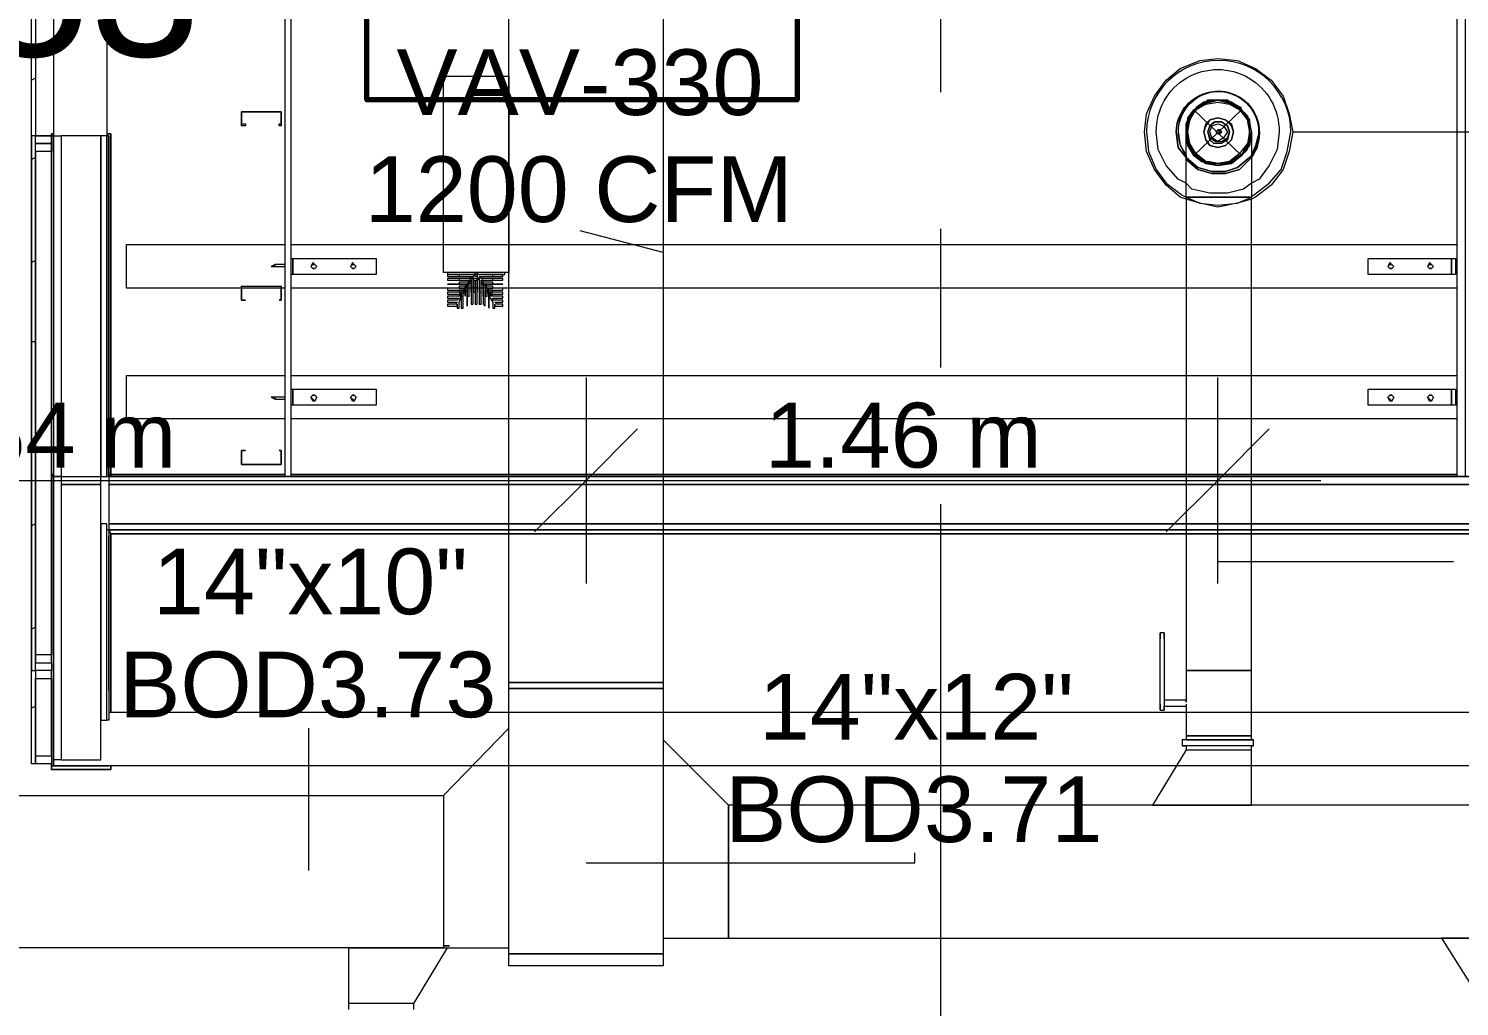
# Model space of a CAD drawing. Header units: metres. Extents: x -2 to 237, y -8 to 52.
# Drawn here: x 33.094 to 36.406, y 11.26 to 13.522 of the extents above; entities that cross this region are included whole.
import ezdxf

# ---------------------------------------------------------------- set-up
doc = ezdxf.new("R2010")
doc.units = ezdxf.units.M
doc.layers.add('HVAC - Ductos', color=5, linetype='Continuous', lineweight=0)
doc.layers.add('PDF3_Text', color=7, linetype='Continuous', lineweight=0)
doc.layers.add('PDF3_Geometry', color=7, linetype='Continuous', lineweight=0, true_color=0xaaaaaa)
doc.styles.add('PDF Arial-BoldMT-Identity-H', font='arial.ttf')
doc.styles.add('PDF Helvetica', font='')
doc.styles.get('PDF Helvetica').set_extended_font_data('Helvetica')

msp = doc.modelspace()

# ---------------------------------------------------------------- linework, layer by layer
at = {"layer": 'HVAC - Ductos', "lineweight": 0}
for points in [[(34.5634, 13.8335), (34.5634, 12.0093), (34.2059, 12.0093), (34.2059, 13.8335)], [(34.0547, 13.4118), (34.2059, 13.4118), (34.2059, 12.9581), (34.0547, 12.9581)], [(35.9155, 13.256), (35.8972, 13.2331), (35.8743, 13.2147), (35.8468, 13.2102), (35.8193, 13.2147), (35.7963, 13.2331), (35.7826, 13.256), (35.778, 13.2835), (35.7826, 13.311), (35.7963, 13.3339), (35.8193, 13.3476), (35.8468, 13.3522), (35.8743, 13.3476), (35.8972, 13.3339), (35.9155, 13.311), (35.9201, 13.2835)], [(35.778, 13.3155), (35.778, 13.311), (35.778, 13.3064), (35.778, 13.311)], [(35.8193, 13.2972), (35.8147, 13.2835), (35.8193, 13.3018), (35.8285, 13.311), (35.8468, 13.3155), (35.8651, 13.311), (35.8789, 13.3018), (35.8835, 13.2835), (35.8789, 13.2972), (35.8651, 13.311), (35.8468, 13.3155), (35.8285, 13.311)], [(35.9201, 13.3064), (35.9201, 13.311), (35.9155, 13.3155), (35.9201, 13.311)], [(35.7505, 13.2835), (35.7551, 13.2468), (35.7735, 13.2239), (35.7551, 13.2468)], [(35.8789, 13.2651), (35.8835, 13.2835), (35.8789, 13.2651), (35.8651, 13.2514), (35.8468, 13.2468), (35.8285, 13.2514), (35.8193, 13.2651), (35.8147, 13.2835), (35.8193, 13.2651), (35.8285, 13.2514), (35.8468, 13.2468), (35.8651, 13.2514)], [(35.8285, 13.2972), (35.8239, 13.2835), (35.8285, 13.2972), (35.8376, 13.3064), (35.8559, 13.3064), (35.8697, 13.2972), (35.8743, 13.2835), (35.8697, 13.2972), (35.8559, 13.3064), (35.8422, 13.3064)], [(35.8697, 13.2697), (35.8743, 13.2835), (35.8697, 13.2651), (35.8559, 13.256), (35.8376, 13.256), (35.8285, 13.2651), (35.8239, 13.2835), (35.8285, 13.2697), (35.8422, 13.2606), (35.8559, 13.2606)], [(35.8605, 13.2697), (35.8468, 13.2606), (35.833, 13.2697), (35.8285, 13.2835), (35.833, 13.2972), (35.8468, 13.3018), (35.8605, 13.2972), (35.8697, 13.2835)], [(35.8514, 13.2881), (35.8468, 13.2881), (35.8422, 13.2835), (35.8468, 13.2881), (35.8514, 13.2881), (35.8559, 13.2835), (35.8514, 13.2789), (35.8468, 13.2789), (35.8422, 13.2835), (35.8468, 13.2789), (35.8514, 13.2789), (35.8514, 13.2835)], [(35.9201, 13.2514), (35.9018, 13.2285)], [(35.8651, 13.1872), (35.833, 13.1872), (35.8009, 13.1964), (35.7735, 13.2193), (35.7735, 13.2239), (35.8009, 13.201), (35.833, 13.1918), (35.8651, 13.1918), (35.8926, 13.201), (35.9201, 13.2239), (35.9247, 13.2285), (35.9201, 13.2239), (35.8926, 13.201), (35.8651, 13.1918), (35.833, 13.1918), (35.8009, 13.201), (35.7735, 13.2239), (35.7735, 13.2285), (35.7735, 13.2239), (35.7735, 13.2193), (35.8009, 13.1964), (35.833, 13.1872), (35.8651, 13.1872), (35.8972, 13.1964), (35.9201, 13.2193), (35.9247, 13.2239), (35.9201, 13.2193), (35.8972, 13.1964)], [(34.1051, 12.9214), (34.1005, 12.9168)], [(34.1647, 12.9076), (34.1647, 12.9031), (34.1693, 12.9076)], [(35.7139, 12.1102), (35.7139, 12.1147), (35.7139, 12.1193), (35.7139, 12.1239), (35.7139, 12.1193), (35.7139, 12.1147)], [(35.723, 12.1102), (35.723, 12.1147), (35.723, 12.1193), (35.723, 12.1239), (35.723, 12.1193), (35.723, 12.1147)], [(34.5634, 12.0093), (34.5634, 11.9956), (34.2059, 11.9956), (34.2059, 12.0093)], [(34.2059, 11.3814), (34.2059, 11.9956), (34.5634, 11.9956), (34.5634, 11.3814)], [(34.2059, 11.3951), (34.2059, 11.9039), (34.0547, 11.748), (34.0547, 11.3951), (33.0601, 11.3951), (33.0601, 11.748), (34.0547, 11.748), (34.0547, 11.3951)], [(34.7147, 11.418), (37.5609, 11.418), (37.5609, 11.7252), (34.7147, 11.7252), (34.7147, 11.418), (34.7147, 11.7252), (34.5634, 11.8764), (34.5634, 11.418)], [(34.5634, 11.3539), (34.2059, 11.3539), (34.2059, 11.3814), (34.5634, 11.3814)]]:
    msp.add_lwpolyline(points, close=True, dxfattribs=at)
for points in [[(35.7735, 13.1276), (35.7597, 13.1322), (35.7276, 13.1597), (35.7001, 13.1964), (35.6817, 13.2376), (35.6772, 13.2835), (35.6817, 13.3247), (35.7001, 13.366), (35.7276, 13.4026), (35.7597, 13.4301), (35.8055, 13.4485), (35.8468, 13.4531), (35.8926, 13.4485), (35.9339, 13.4301), (35.9705, 13.4026), (35.9981, 13.366), (36.0118, 13.3247), (36.021, 13.2835), (36.0118, 13.2376), (35.9981, 13.1964), (35.9705, 13.1597), (35.9339, 13.1322), (35.9247, 13.1276)], [(35.7735, 13.2835), (35.7735, 13.3018), (35.7826, 13.3201), (35.7917, 13.3339), (35.8101, 13.3476), (35.8285, 13.3568), (35.8468, 13.3568), (35.8651, 13.3568), (35.8835, 13.3476), (35.9018, 13.3339), (35.9155, 13.3155)], [(35.7735, 13.2789), (35.7735, 13.2835), (35.7735, 13.2743), (35.7735, 13.2606), (35.7826, 13.2422), (35.7917, 13.2285), (35.8101, 13.2147), (35.8285, 13.2102), (35.8468, 13.2056), (35.8651, 13.2102), (35.8835, 13.2147), (35.9018, 13.2285), (35.8835, 13.2193), (35.8651, 13.2102), (35.8468, 13.2102), (35.8285, 13.2102), (35.8101, 13.2193), (35.7963, 13.2285), (35.7826, 13.2468), (35.778, 13.2651), (35.7735, 13.2835), (35.778, 13.3018), (35.7826, 13.3201), (35.7963, 13.3339), (35.8101, 13.3476), (35.8285, 13.3522), (35.8468, 13.3568), (35.8651, 13.3522), (35.8835, 13.3476), (35.9018, 13.3339), (35.9155, 13.3201), (35.9201, 13.3018), (35.9247, 13.2835), (35.9201, 13.3064)], [(35.7735, 13.2743), (35.7735, 13.2835), (35.7735, 13.3018), (35.778, 13.311), (35.7826, 13.3201), (35.7917, 13.3339), (35.8101, 13.3476), (35.8147, 13.3522), (35.8193, 13.3522), (35.8239, 13.3522), (35.8193, 13.3522), (35.8147, 13.3522)], [(35.7826, 13.311), (35.7963, 13.3339), (35.8147, 13.3476)], [(35.7917, 13.3339), (35.8193, 13.3522), (35.8147, 13.3522), (35.7963, 13.3385)], [(35.9018, 13.2285), (35.8789, 13.2102), (35.9018, 13.2285), (35.9109, 13.2468), (35.9201, 13.2651), (35.9201, 13.2835), (35.9201, 13.3018), (35.9109, 13.3201), (35.9018, 13.3339), (35.9201, 13.311), (35.9155, 13.311), (35.9018, 13.3339), (35.8789, 13.3522), (35.8468, 13.3568), (35.8193, 13.3522)], [(35.8193, 13.3522), (35.8285, 13.3568), (35.8468, 13.3568), (35.8651, 13.3568), (35.8743, 13.3522), (35.8789, 13.3522), (35.8835, 13.3476), (35.8972, 13.3385), (35.9018, 13.3339), (35.9155, 13.3201), (35.9155, 13.311)], [(35.8743, 13.3522), (35.8468, 13.3568), (35.8239, 13.3522), (35.8468, 13.3568), (35.8743, 13.3522), (35.8789, 13.3522), (35.9018, 13.3385)], [(35.8743, 13.3522), (35.8789, 13.3522)], [(35.8789, 13.3476), (35.8972, 13.3339)], [(35.778, 13.3155), (35.7917, 13.3339), (35.778, 13.311), (35.7735, 13.2835), (35.778, 13.2514), (35.7735, 13.2835), (35.778, 13.3064), (35.7735, 13.2835), (35.778, 13.256), (35.778, 13.2514), (35.7917, 13.2285), (35.8193, 13.2102), (35.8468, 13.2056), (35.8789, 13.2102), (35.8468, 13.2056), (35.8193, 13.2102), (35.7917, 13.2285), (35.778, 13.2514)], [(35.9201, 13.256), (35.9201, 13.2514), (35.9155, 13.2514), (35.9018, 13.2285), (35.9155, 13.2422), (35.9201, 13.2606), (35.9247, 13.2743), (35.9247, 13.2835), (35.9247, 13.2789)], [(35.9155, 13.3064), (35.9201, 13.2835), (35.9155, 13.256)], [(35.9247, 13.2835), (35.9201, 13.311)], [(35.9247, 13.2743), (35.9247, 13.2835), (35.9201, 13.3018), (35.9201, 13.311)], [(35.9247, 13.2835), (35.9201, 13.2514), (35.9247, 13.2835)], [(36.021, 13.2835), (36.4335, 13.2835)], [(35.8239, 13.2102), (35.8193, 13.2102), (35.8147, 13.2147), (35.7963, 13.2285), (35.7826, 13.2514)], [(35.8743, 13.2147), (35.8468, 13.2102), (35.8239, 13.2147)], [(35.8972, 13.2285), (35.8789, 13.2147), (35.8789, 13.2102), (35.8743, 13.2102)], [(35.9247, 13.1643), (35.9063, 13.1505), (35.8697, 13.1414), (35.8285, 13.1414), (35.7872, 13.1505), (35.7735, 13.1643)], [(35.9247, 11.8764), (35.9247, 11.8856), (35.9247, 12.0368), (35.9201, 12.0368), (35.9155, 12.0368), (35.9018, 12.0368), (35.8835, 12.0368), (35.8651, 12.0368), (35.8468, 12.0368), (35.8285, 12.0368), (35.8101, 12.0368), (35.7917, 12.0368), (35.7826, 12.0368), (35.7735, 12.0368), (35.7826, 12.0368), (35.7917, 12.0368), (35.8101, 12.0368), (35.8285, 12.0368), (35.8468, 12.0368), (35.8651, 12.0368), (35.8835, 12.0368), (35.9018, 12.0368), (35.9155, 12.0368), (35.9201, 12.0368), (35.9247, 12.0368), (35.9247, 13.1322), (35.9201, 13.1322), (35.9155, 13.1322), (35.9018, 13.1322), (35.8835, 13.1322), (35.8651, 13.1322), (35.8468, 13.1322), (35.8285, 13.1322), (35.8101, 13.1322), (35.7917, 13.1322), (35.7826, 13.1322), (35.7735, 13.1322), (35.7735, 12.0368), (35.7735, 11.968), (35.723, 11.968)], [(35.7735, 13.1322), (35.8055, 13.1185), (35.8468, 13.1139), (35.8926, 13.1185), (35.9247, 13.1322)], [(35.7735, 13.1322), (35.7826, 13.1322), (35.7917, 13.1322), (35.8101, 13.1322), (35.8285, 13.1322), (35.8468, 13.1322), (35.8651, 13.1322), (35.8835, 13.1322), (35.9018, 13.1322), (35.9155, 13.1322), (35.9201, 13.1322), (35.9247, 13.1322)], [(35.9247, 13.1276), (35.8926, 13.1185), (35.8468, 13.1093), (35.8055, 13.1185), (35.7735, 13.1276)], [(34.5634, 13.0039), (34.371, 13.0543)], [(34.0638, 12.9581), (34.0638, 12.9535), (34.1234, 12.9535), (34.0638, 12.9535), (34.0638, 12.9489), (34.1189, 12.9489), (34.1143, 12.9443), (34.0638, 12.9443), (34.0638, 12.9397), (34.1143, 12.9397), (34.1097, 12.9306), (34.0638, 12.9306), (34.1097, 12.9306), (34.1051, 12.9214), (34.0638, 12.9214), (34.0638, 12.9168), (34.1051, 12.9168), (34.1005, 12.9122), (34.0638, 12.9122), (34.0638, 12.9076), (34.096, 12.9076), (34.096, 12.9031), (34.0638, 12.9031), (34.0638, 12.8985), (34.0914, 12.8985), (34.0868, 12.8939), (34.0638, 12.8939), (34.0638, 12.8893), (34.0868, 12.8893), (34.0822, 12.8847), (34.0638, 12.8847), (34.0638, 12.8801), (34.0868, 12.8801), (34.0868, 12.8847), (34.0868, 12.8755), (34.0914, 12.8755), (34.0914, 12.8893), (34.096, 12.9031), (34.096, 12.8755), (34.1005, 12.8755), (34.1005, 12.9076), (34.1097, 12.9168), (34.1097, 12.8801), (34.1097, 12.8847), (34.1097, 12.926), (34.1189, 12.9352), (34.1189, 12.8847), (34.1234, 12.8847), (34.1234, 12.9443), (34.1234, 12.9397), (34.128, 12.9397), (34.128, 12.8847), (34.1326, 12.8847), (34.1326, 12.9397), (34.1371, 12.9443), (34.1371, 12.8847), (34.1417, 12.8847), (34.1417, 12.9352), (34.1463, 12.926), (34.1463, 12.8847), (34.1509, 12.8801), (34.1509, 12.9168), (34.1601, 12.9076), (34.1601, 12.8755), (34.1601, 12.9031), (34.1693, 12.8893), (34.1693, 12.8755), (34.1739, 12.8755), (34.1739, 12.8847), (34.1739, 12.8801), (34.1922, 12.8801), (34.1922, 12.8847), (34.1784, 12.8847), (34.1739, 12.8893), (34.1922, 12.8893), (34.1922, 12.8939), (34.1693, 12.8939), (34.1693, 12.8985), (34.1922, 12.8985), (34.1922, 12.9031), (34.1647, 12.9031), (34.1601, 12.9076), (34.1922, 12.9076), (34.1922, 12.9122), (34.1601, 12.9122), (34.1555, 12.9168), (34.1922, 12.9168), (34.1922, 12.9214), (34.1555, 12.9214), (34.1509, 12.9306), (34.1922, 12.9306), (34.1463, 12.9306), (34.1463, 12.9397), (34.1922, 12.9397), (34.1922, 12.9443), (34.1417, 12.9443), (34.1417, 12.9489), (34.1922, 12.9489), (34.1922, 12.9535), (34.1371, 12.9535), (34.1968, 12.9535), (34.1968, 12.9581)], [(34.0914, 12.9535), (34.0914, 12.9489), (34.1234, 12.9489), (34.1189, 12.9443)], [(34.1234, 12.9535), (34.0914, 12.9535)], [(34.128, 12.9581), (34.128, 12.9535), (34.1234, 12.9535)], [(34.1234, 12.9489), (34.128, 12.9535), (34.1326, 12.9535), (34.1326, 12.9489)], [(34.1326, 12.9489), (34.1371, 12.9443), (34.1326, 12.9443), (34.128, 12.9443), (34.1234, 12.9443), (34.1234, 12.9489)], [(34.1693, 12.9535), (34.1326, 12.9535), (34.1326, 12.9581), (34.1326, 12.9489), (34.128, 12.9489), (34.128, 12.9581)], [(34.1417, 12.9443), (34.1371, 12.9489), (34.1693, 12.9489), (34.1693, 12.9535)], [(34.1189, 12.9443), (34.0914, 12.9443), (34.0914, 12.9397)], [(34.0914, 12.9397), (34.1189, 12.9397)], [(34.1097, 12.9352), (34.0914, 12.9352), (34.0914, 12.9306)], [(34.0914, 12.9306), (34.1097, 12.9306)], [(34.1097, 12.9306), (34.1051, 12.926), (34.0914, 12.926), (34.0914, 12.9214), (34.1051, 12.9214), (34.1051, 12.9168)], [(34.1005, 12.9076), (34.1005, 12.9168), (34.096, 12.9168), (34.0914, 12.9168), (34.0914, 12.9122), (34.096, 12.9122)], [(34.1051, 12.9214), (34.1051, 12.926), (34.1097, 12.9306), (34.1097, 12.926)], [(34.1051, 12.9122), (34.1051, 12.9031), (34.1051, 12.9168), (34.1051, 12.9214)], [(34.1051, 12.9168), (34.1051, 12.9122)], [(34.1143, 12.9397), (34.1143, 12.9352), (34.1097, 12.9352)], [(34.1097, 12.926), (34.1097, 12.9031), (34.1143, 12.9031), (34.1143, 12.9306)], [(34.1143, 12.9306), (34.1143, 12.9352), (34.1189, 12.9397), (34.1189, 12.9122), (34.1189, 12.9443), (34.1234, 12.9443), (34.1234, 12.9397)], [(34.1189, 12.9397), (34.1143, 12.9397)], [(34.1234, 12.9397), (34.1234, 12.9122), (34.128, 12.9122), (34.128, 12.9397)], [(34.128, 12.9397), (34.1326, 12.9397), (34.1326, 12.9443), (34.1371, 12.9443), (34.1371, 12.9122), (34.1417, 12.9122), (34.1417, 12.9397), (34.1463, 12.9352), (34.1463, 12.9306), (34.1463, 12.926)], [(34.1326, 12.9397), (34.1326, 12.9122), (34.1326, 12.9397)], [(34.1693, 12.9397), (34.1693, 12.9443), (34.1417, 12.9443)], [(34.1417, 12.9397), (34.1693, 12.9397)], [(34.1463, 12.9397), (34.1417, 12.9397)], [(34.1463, 12.9352), (34.1463, 12.9397)], [(34.1693, 12.9306), (34.1693, 12.9352), (34.1463, 12.9352)], [(34.1509, 12.926), (34.1463, 12.9306), (34.1463, 12.9031), (34.1463, 12.926)], [(34.1509, 12.9306), (34.1693, 12.9306)], [(34.1601, 12.9076), (34.1601, 12.9168), (34.1555, 12.9168), (34.1555, 12.9214), (34.1693, 12.9214), (34.1693, 12.926), (34.1555, 12.926), (34.1509, 12.9306)], [(34.1509, 12.926), (34.1509, 12.9214)], [(34.1509, 12.9214), (34.1509, 12.9168), (34.1509, 12.9031), (34.1555, 12.9031), (34.1555, 12.9122)], [(34.1555, 12.9122), (34.1555, 12.9168), (34.1555, 12.9214), (34.1601, 12.9168)], [(34.1647, 12.9122), (34.1693, 12.9122), (34.1693, 12.9168), (34.1601, 12.9168)], [(34.096, 12.9122), (34.0914, 12.9076)], [(34.0914, 12.9076), (34.0914, 12.9031), (34.096, 12.9076)], [(34.096, 12.9076), (34.096, 12.9122), (34.096, 12.9031), (34.1005, 12.9031), (34.1005, 12.9076)], [(34.1601, 12.9076), (34.1601, 12.9031), (34.1601, 12.9122), (34.1647, 12.9076), (34.1647, 12.9122)], [(34.3847, 12.7151), (34.3847, 12.4768), (34.3847, 12.2385)], [(35.8468, 12.2385), (35.8468, 12.4768), (35.8468, 12.7151)], [(34.5039, 12.5959), (34.3847, 12.4768), (34.2655, 12.3576)], [(35.9659, 12.5959), (35.8468, 12.4768), (35.7276, 12.3576)], [(25.7679, 12.4768), (27.67, 12.4768), (31.8455, 12.4768), (34.3847, 12.4768), (36.0851, 12.4768)], [(35.8468, 12.2889), (36.3922, 12.2889)], [(35.723, 12.1239), (35.7139, 12.1239)], [(35.7139, 11.9589), (35.7139, 11.9543), (35.7139, 11.9497), (35.7139, 11.9451), (35.7139, 11.9497), (35.7139, 11.9543), (35.7139, 11.9589), (35.7139, 12.1102)], [(35.723, 12.1102), (35.723, 11.9589), (35.723, 11.9543), (35.723, 11.9497), (35.723, 11.9451), (35.723, 11.9497), (35.723, 11.9543)], [(35.723, 11.9589), (35.723, 11.9543), (35.7735, 11.9543), (35.7735, 11.8856), (35.7826, 11.8856), (35.7917, 11.8856), (35.8101, 11.8856), (35.8285, 11.8856), (35.8468, 11.8856), (35.8651, 11.8856), (35.8835, 11.8856), (35.9018, 11.8856), (35.9155, 11.8856), (35.9201, 11.8856), (35.9247, 11.8856), (35.9201, 11.8856), (35.9247, 11.8856), (35.9201, 11.8856), (35.9155, 11.8856), (35.9018, 11.8856), (35.8835, 11.8856), (35.8651, 11.8856), (35.8468, 11.8856), (35.8285, 11.8856), (35.8101, 11.8856), (35.7917, 11.8856), (35.7826, 11.8856), (35.7735, 11.8856), (35.7735, 11.8764), (35.7826, 11.8764), (35.7917, 11.8764), (35.8101, 11.8764), (35.8285, 11.8764), (35.8468, 11.8764), (35.8651, 11.8764), (35.8835, 11.8764), (35.9018, 11.8764), (35.9155, 11.8764), (35.9201, 11.8764), (35.9247, 11.8764), (35.9201, 11.8764), (35.9293, 11.8764), (35.9201, 11.8764), (35.9063, 11.8764), (35.888, 11.8764), (35.8697, 11.8764), (35.8468, 11.8764), (35.8285, 11.8764), (35.8055, 11.8764), (35.7872, 11.8764), (35.778, 11.8764), (35.7689, 11.8764), (35.7643, 11.8764), (35.7643, 11.8626)], [(35.7735, 11.9635), (35.7735, 11.968), (35.7735, 11.9635)], [(35.7735, 11.9635), (35.7735, 11.968), (35.7735, 11.9635)], [(35.7735, 11.9589), (35.7735, 11.9543)], [(35.7139, 11.9451), (35.723, 11.9451)], [(33.743, 11.5739), (33.743, 11.9039)], [(35.7735, 11.8764), (35.7689, 11.8764), (35.7643, 11.8764)], [(35.9247, 11.8626), (35.9293, 11.8626), (35.9201, 11.8626), (35.9063, 11.8626), (35.888, 11.8626), (35.8697, 11.8626), (35.8468, 11.8626), (35.8285, 11.8626), (35.8055, 11.8626), (35.7872, 11.8626), (35.778, 11.8626), (35.7689, 11.8626), (35.7643, 11.8626), (35.7689, 11.8626), (35.7735, 11.8626), (35.7735, 11.8535), (35.7826, 11.8535), (35.7917, 11.8535), (35.8101, 11.8535), (35.8285, 11.8535), (35.8468, 11.8535), (35.8651, 11.8535), (35.8835, 11.8535), (35.9018, 11.8535), (35.9155, 11.8535), (35.9201, 11.8535), (35.9247, 11.8535), (35.9247, 11.8626), (35.9201, 11.8626), (35.9155, 11.8626)], [(35.7826, 11.8626), (35.778, 11.8626)], [(35.7917, 11.8626), (35.7872, 11.8626)], [(35.888, 11.8626), (35.8835, 11.8626), (35.8651, 11.8626), (35.8468, 11.8626), (35.8285, 11.8626), (35.8101, 11.8626), (35.8055, 11.8626)], [(35.9063, 11.8626), (35.9018, 11.8626), (35.8972, 11.8626)], [(35.9293, 11.8626), (35.9293, 11.8764)], [(35.7735, 11.8535), (35.6955, 11.7252), (35.7001, 11.7252), (35.7185, 11.7252), (35.7414, 11.7252), (35.7735, 11.7252), (35.8468, 11.7252), (35.8789, 11.7252), (35.9018, 11.7252), (35.9201, 11.7252), (35.9247, 11.7252), (35.9247, 11.8535)], [(35.8147, 11.8535), (35.8193, 11.8535), (35.8239, 11.8535)], [(35.8743, 11.8535), (35.8789, 11.8535)], [(35.9247, 11.7252), (35.9201, 11.7252), (35.9018, 11.7252), (35.8789, 11.7252), (35.8468, 11.7252), (35.7735, 11.7252), (35.7414, 11.7252), (35.7185, 11.7252), (35.7001, 11.7252), (35.6955, 11.7252)], [(34.3847, 11.5922), (35.1455, 11.5922), (35.1455, 11.6151)], [(33.8347, 11.3951), (33.8393, 11.3951), (33.8576, 11.3951), (33.8805, 11.3951), (33.9126, 11.3951), (33.9859, 11.3951), (34.018, 11.3951), (34.0409, 11.3951), (34.0547, 11.3951), (34.0409, 11.3951), (34.018, 11.3951), (33.9859, 11.3951), (33.9126, 11.3951), (33.8805, 11.3951), (33.8576, 11.3951), (33.8393, 11.3951), (33.8347, 11.3951), (33.8347, 11.2668)], [(33.9859, 11.2668), (34.0638, 11.3951)], [(34.0638, 11.3997), (34.0684, 11.3997), (34.0547, 11.3997), (34.0638, 11.3997), (34.0684, 11.3997)], [(36.5939, 11.2943), (36.5939, 11.418), (36.5893, 11.418), (36.571, 11.418), (36.5481, 11.418), (36.5205, 11.418), (36.4426, 11.418), (36.4151, 11.418), (36.3876, 11.418), (36.3739, 11.418), (36.3647, 11.418), (36.4426, 11.2943)], [(36.3647, 11.418), (36.3739, 11.418), (36.3876, 11.418), (36.4151, 11.418), (36.4426, 11.418), (36.5205, 11.418), (36.5481, 11.418), (36.571, 11.418), (36.5893, 11.418), (36.5939, 11.418)], [(33.9859, 11.253), (33.9859, 11.2668), (33.9768, 11.2668), (33.963, 11.2668), (33.9493, 11.2668), (33.9309, 11.2668), (33.9126, 11.2668), (33.8897, 11.2668), (33.8713, 11.2668), (33.8576, 11.2668), (33.8438, 11.2668), (33.8393, 11.2668), (33.8347, 11.2668), (33.8347, 11.253)], [(33.8851, 11.2668), (33.8805, 11.2668)], [(33.9447, 11.2668), (33.9401, 11.2668), (33.9355, 11.2668)]]:
    msp.add_lwpolyline(points, dxfattribs=at)
for points in [[(35.9247, 13.2789), (35.9247, 13.2697), (35.9247, 13.2468), (35.9247, 13.2147), (35.9247, 13.1735), (35.9247, 13.1322), (35.9293, 13.1368), (35.9659, 13.1643), (35.9935, 13.1964), (36.0072, 13.2376), (36.0164, 13.2835, 0.986188), (35.6817, 13.2835), (35.6863, 13.2376), (35.7047, 13.1964), (35.7276, 13.1643), (35.7643, 13.1368), (35.7735, 13.1322), (35.7735, 13.1505), (35.7735, 13.1918), (35.7735, 13.2285), (35.7735, 13.256), (35.7735, 13.2743), (35.7735, 13.2789)], [(35.7735, 13.1643), (35.7551, 13.1735), (35.7276, 13.2056), (35.7093, 13.2422), (35.7047, 13.2835, -1.012866), (35.9889, 13.2835), (35.9843, 13.2422), (35.9659, 13.2056), (35.9431, 13.1735), (35.9247, 13.1643)]]:
    msp.add_lwpolyline(points, format="xyb", dxfattribs=at)
msp.add_lwpolyline([(35.9431, 13.2835, 0.962917), (35.7505, 13.2835, -1.35578), (35.9247, 13.2239), (35.9385, 13.2468), (35.9431, 13.2835), (35.9339, 13.2514), (35.9247, 13.2285, 1.369214), (35.7551, 13.2835), (35.7597, 13.2514), (35.7735, 13.2285, -1.369193)], format="xyb", close=True, dxfattribs=at)
at = {"layer": 'PDF3_Geometry', "lineweight": 0}
for points in [[(36.8276, 22.3723), (36.9514, 22.3723), (36.9514, 18.1602), (36.8276, 18.1602), (36.8276, 16.6981), (33.2755, 16.6981), (33.2755, 18.1602), (33.1518, 18.1602), (33.1518, 13.2743), (33.1518, 12.486), (33.1518, 13.2743), (33.1472, 13.2743), (33.1105, 13.2743), (33.1472, 13.2743), (33.1472, 13.256), (33.1105, 13.256), (33.1105, 13.2743)], [(33.688, 12.486), (33.2801, 12.486), (33.2801, 12.4676), (36.8414, 12.4676), (36.8276, 12.4676), (36.8276, 13.2743), (36.9514, 13.2743), (36.9514, 18.1602), (36.8276, 18.1602), (36.8276, 22.3723), (36.8276, 18.1602), (36.8276, 22.3723), (36.8276, 18.1602), (36.8414, 18.1602), (36.8414, 22.3723), (36.8414, 18.1602), (36.9331, 18.1602), (36.9331, 22.3723), (36.9331, 18.1602), (36.9514, 18.1602), (36.9514, 22.3723)], [(33.1014, 18.1602), (33.1105, 18.1602), (33.1105, 17.1839), (33.1014, 17.1839), (33.1014, 16.2077), (33.1105, 16.2077), (33.1105, 15.2268), (33.1014, 15.2268), (33.1014, 14.2505), (33.1105, 14.2505), (33.1105, 13.2743), (33.1014, 13.2743)], [(33.2755, 16.5743), (33.2755, 13.2743), (33.2801, 13.2743), (33.2801, 12.486)], [(36.4197, 12.486), (36.8276, 12.486), (33.2801, 12.486), (33.688, 12.486), (33.688, 16.5743), (33.7018, 16.5743), (33.7018, 12.486), (36.4014, 12.486), (36.4014, 16.5743), (36.4197, 16.5743), (36.4197, 12.486), (36.8276, 12.486), (36.8276, 13.2743), (36.9514, 13.2743), (36.9514, 11.8168), (36.8276, 11.8168), (36.8185, 11.8168), (36.8276, 11.8168), (36.8414, 11.8168), (36.9331, 11.8168), (36.9514, 11.8168), (36.9514, 11.8214)], [(35.2051, 14.6447), (35.2051, 13.3752)], [(36.8276, 11.8168), (33.2801, 11.8168), (33.1518, 11.8168), (33.1518, 12.486), (33.1518, 11.8168), (33.1472, 11.8168), (33.1472, 11.8214), (33.1105, 11.8214), (33.1014, 11.8214), (33.1014, 12.0368), (33.1014, 13.2743), (33.1014, 12.0368), (33.1105, 12.0368), (33.1105, 11.8214), (33.1014, 11.8214), (33.1014, 12.0368), (33.1105, 12.0368), (33.1105, 13.2743), (33.1014, 13.2743), (33.1014, 14.2505), (33.1105, 14.2551)], [(33.1105, 13.4072), (33.1014, 13.4026)], [(33.1518, 12.486), (33.1518, 13.2743), (33.1472, 13.2743), (33.1518, 13.2743), (33.1701, 13.2743), (33.1701, 12.486), (33.1518, 12.486), (33.2801, 12.486), (33.2847, 12.486), (33.2847, 13.2789), (33.2847, 12.486), (33.2801, 12.486), (33.2801, 13.2743), (33.2801, 12.5272), (33.2801, 13.2743), (33.2755, 13.2743), (33.2755, 12.486), (33.2755, 13.2743), (33.2618, 13.2743), (33.2618, 12.486), (33.2755, 12.486), (33.2801, 12.486), (36.8276, 12.486)], [(33.1518, 13.2743), (33.1518, 12.486), (33.1518, 13.2743)], [(33.1105, 13.2239), (33.1014, 13.2193)], [(33.1105, 11.8397), (33.1105, 12.0185), (33.1472, 12.0185), (33.1472, 11.8397), (33.1472, 11.8214), (33.1472, 11.8168), (33.1472, 11.8076), (33.2847, 11.8076), (33.2847, 11.8168), (33.2847, 11.8076), (33.1472, 11.8076), (33.1472, 11.8168), (33.2801, 11.8168), (33.1472, 11.8168), (33.1518, 11.8168), (33.1518, 12.486), (33.1472, 12.486), (33.1472, 12.0735), (33.1472, 12.486), (33.1472, 13.2376), (33.1105, 13.2376), (33.1105, 12.0551)], [(35.2051, 13.0589), (35.2051, 12.7381)], [(33.688, 12.9214), (33.6788, 12.9214), (33.5871, 12.9214), (33.3213, 12.9214), (33.3213, 13.0222), (33.688, 13.0222)], [(33.7018, 13.0222), (36.4014, 13.0222)], [(33.1105, 12.9856), (33.1014, 12.981)], [(33.7018, 12.9901), (33.7063, 12.9901), (33.8988, 12.9901), (33.8988, 12.9535), (33.7063, 12.9535), (33.7018, 12.9535)], [(33.688, 12.9764), (33.6651, 12.9764), (33.6559, 12.9718), (33.6651, 12.9718), (33.688, 12.9718)], [(33.6651, 12.9718), (33.6651, 12.9764)], [(33.7063, 12.981), (33.7063, 12.9764)], [(36.3876, 12.9764), (36.3876, 12.981)], [(36.4014, 12.9764), (36.3968, 12.9764)], [(36.3968, 12.9718), (36.4014, 12.9718)], [(36.4014, 12.9214), (33.7018, 12.9214)], [(33.1105, 12.7976), (33.1014, 12.7976)], [(33.688, 12.6189), (33.3213, 12.6189), (33.3213, 12.7197), (33.688, 12.7197)], [(33.7018, 12.7197), (36.4014, 12.7197)], [(33.7018, 12.6876), (33.7063, 12.6876), (33.8988, 12.6876), (33.8988, 12.651), (33.7063, 12.651), (33.7018, 12.651)], [(33.688, 12.6693), (33.6651, 12.6693), (33.6559, 12.6693), (33.6651, 12.6647), (33.688, 12.6647)], [(33.6651, 12.6647), (33.6651, 12.6693)], [(33.7063, 12.6647), (33.7063, 12.6602)], [(36.3876, 12.6602), (36.3876, 12.6647)], [(36.4014, 12.6693), (36.3968, 12.6693)], [(36.3968, 12.6647), (36.4014, 12.6647)], [(36.4014, 12.6189), (33.7018, 12.6189)], [(33.1105, 12.5639), (33.1014, 12.5593)], [(33.1518, 11.8306), (33.1518, 12.486), (33.1518, 11.8306), (33.1518, 11.8168), (33.1701, 11.8168), (33.2618, 11.8168), (33.2755, 11.8168)], [(36.8276, 12.486), (33.2801, 12.486), (36.8276, 12.486)], [(36.4014, 12.486), (33.7018, 12.486)], [(36.8276, 12.4676), (33.2801, 12.4676), (33.2801, 12.376), (36.8414, 12.376)], [(35.2051, 12.4218), (35.2051, 11.1522)], [(33.1105, 12.376), (33.1014, 12.3714)], [(33.2801, 12.3622), (36.8276, 12.3622), (33.2801, 12.3622)], [(33.1105, 12.1376), (33.1014, 12.133)], [(33.1105, 11.8214), (33.1105, 11.8397), (33.1472, 11.8397), (33.1472, 12.0185), (33.1472, 12.0368), (33.1105, 12.0368), (33.1105, 12.0185)], [(33.1105, 11.9543), (33.1014, 11.9497)]]:
    msp.add_lwpolyline(points, dxfattribs=at)
at = {"layer": 'PDF3_Geometry', "color": 232, "lineweight": 70, "true_color": 0xe91e64}
msp.add_lwpolyline([(33.8771, 14.4644), (34.8735, 14.4644), (34.8735, 13.357), (33.8771, 13.357)], close=True, dxfattribs=at)
at = {"layer": 'PDF3_Geometry', "color": 8, "lineweight": 0, "true_color": 0x808080}
msp.add_lwpolyline([(35.9109, 13.3247), (35.8697, 13.3568), (35.8239, 13.3568), (35.7872, 13.3247), (35.7735, 13.2835), (35.7872, 13.2376), (35.8239, 13.2102), (35.8697, 13.2102), (35.9109, 13.2376), (35.9247, 13.2835)], close=True, dxfattribs=at)
at = {"layer": 'PDF3_Geometry', "lineweight": 0}
for points in [[(33.5871, 13.3293), (33.5917, 13.3293), (33.6788, 13.3293), (33.6788, 13.2972), (33.6743, 13.2972), (33.6743, 13.3018), (33.6788, 13.3018), (33.6788, 13.3293), (33.5917, 13.3293), (33.5871, 13.3293), (33.5871, 13.3018), (33.5963, 13.3018), (33.5963, 13.2972), (33.5871, 13.2972)], [(33.1105, 13.2376), (33.1105, 13.256), (33.1472, 13.256), (33.1472, 13.2376)], [(33.1518, 13.2789), (33.1472, 13.2789), (33.1472, 13.2743), (33.1472, 13.2789)], [(33.1518, 12.4905), (33.1472, 12.4905), (33.1518, 12.486), (33.1701, 12.486), (33.1701, 11.8306), (33.2618, 11.8306), (33.2618, 12.4676), (33.1701, 12.4676), (33.1701, 11.8306), (33.1518, 11.8306), (33.1518, 12.486), (33.1472, 12.486), (33.1472, 13.2376), (33.1472, 13.256), (33.1472, 13.2743), (33.1518, 13.2743), (33.1518, 12.486), (33.1472, 12.4905)], [(33.1701, 12.4676), (33.2618, 12.4676), (33.2618, 13.2743), (33.1701, 13.2743)], [(33.2847, 13.2789), (33.2755, 13.2789)], [(33.7063, 12.9535), (33.7063, 12.9901)], [(36.3968, 12.9535), (36.3876, 12.9535), (36.1951, 12.9535), (36.1951, 12.9901), (36.3876, 12.9901), (36.3968, 12.9901)], [(36.3876, 12.9535), (36.3876, 12.9901)], [(33.7063, 12.9718), (33.7063, 12.9764), (33.7063, 12.981), (33.7063, 12.9764), (33.7063, 12.9718), (33.7063, 12.9672), (33.7063, 12.9718), (33.7063, 12.9764), (33.7063, 12.9718), (33.7063, 12.9672)], [(33.7613, 12.9718), (33.7567, 12.9764), (33.7522, 12.981), (33.7476, 12.9718), (33.7522, 12.9672), (33.7567, 12.9672)], [(33.7476, 12.9718), (33.7522, 12.9764), (33.7567, 12.9764), (33.7613, 12.9718), (33.7567, 12.9672), (33.7522, 12.9672)], [(33.853, 12.9718), (33.8484, 12.9764), (33.8438, 12.981), (33.8393, 12.9718), (33.8438, 12.9672), (33.8484, 12.9672)], [(33.8393, 12.9718), (33.8438, 12.9764), (33.8484, 12.9764), (33.853, 12.9718), (33.8484, 12.9672), (33.8438, 12.9672)], [(36.2547, 12.9718), (36.2501, 12.9764), (36.2455, 12.981), (36.2409, 12.9718), (36.2455, 12.9672), (36.2501, 12.9672)], [(36.2409, 12.9718), (36.2455, 12.9764), (36.2501, 12.9764), (36.2547, 12.9718), (36.2501, 12.9672), (36.2455, 12.9672)], [(36.3463, 12.9718), (36.3418, 12.9764), (36.3372, 12.981), (36.3326, 12.9718), (36.3372, 12.9672), (36.3418, 12.9672)], [(36.3326, 12.9718), (36.3372, 12.9764), (36.3418, 12.9764), (36.3463, 12.9718), (36.3418, 12.9672), (36.3372, 12.9672)], [(36.3876, 12.9718), (36.3876, 12.9764), (36.3876, 12.981), (36.3876, 12.9764), (36.3876, 12.9718), (36.3876, 12.9672), (36.3876, 12.9718), (36.3876, 12.9764), (36.3876, 12.9718), (36.3876, 12.9672)], [(33.5871, 12.9214), (33.5871, 12.926), (33.5917, 12.926), (33.6788, 12.926), (33.6788, 12.9214), (33.6788, 12.8939), (33.6743, 12.8939), (33.6788, 12.8939), (33.6788, 12.9214), (33.5917, 12.9214), (33.5871, 12.9214), (33.5871, 12.8939)], [(33.5963, 12.8939), (33.5871, 12.8939)], [(33.7063, 12.651), (33.7063, 12.6876)], [(36.3968, 12.651), (36.3876, 12.651), (36.1951, 12.651), (36.1951, 12.6876), (36.3876, 12.6876), (36.3968, 12.6876)], [(36.3876, 12.651), (36.3876, 12.6876)], [(33.7063, 12.6693), (33.7063, 12.6739), (33.7063, 12.6693), (33.7063, 12.6647), (33.7063, 12.6602), (33.7063, 12.6647), (33.7063, 12.6693), (33.7063, 12.6739), (33.7063, 12.6693), (33.7063, 12.6602)], [(33.7613, 12.6693), (33.7567, 12.6739), (33.7522, 12.6739), (33.7476, 12.6693), (33.7522, 12.6647), (33.7567, 12.6602)], [(33.7476, 12.6693), (33.7522, 12.6739), (33.7567, 12.6739), (33.7613, 12.6693), (33.7567, 12.6602), (33.7522, 12.6602)], [(33.853, 12.6693), (33.8484, 12.6739), (33.8438, 12.6739), (33.8393, 12.6693), (33.8438, 12.6647), (33.8484, 12.6602)], [(33.8393, 12.6693), (33.8438, 12.6739), (33.8484, 12.6739), (33.853, 12.6693), (33.8484, 12.6602), (33.8438, 12.6602)], [(36.2547, 12.6693), (36.2501, 12.6739), (36.2455, 12.6739), (36.2409, 12.6693), (36.2455, 12.6647), (36.2501, 12.6602)], [(36.2409, 12.6693), (36.2455, 12.6739), (36.2501, 12.6739), (36.2547, 12.6693), (36.2501, 12.6602), (36.2455, 12.6602)], [(36.3463, 12.6693), (36.3418, 12.6739), (36.3372, 12.6739), (36.3326, 12.6693), (36.3372, 12.6647), (36.3418, 12.6602)], [(36.3326, 12.6693), (36.3372, 12.6739), (36.3418, 12.6739), (36.3463, 12.6693), (36.3418, 12.6602), (36.3372, 12.6602)], [(36.3876, 12.6693), (36.3876, 12.6739), (36.3876, 12.6693), (36.3876, 12.6647), (36.3876, 12.6602), (36.3876, 12.6647), (36.3876, 12.6693), (36.3876, 12.6739), (36.3876, 12.6693), (36.3876, 12.6602)], [(33.5871, 12.5135), (33.5917, 12.5135), (33.6788, 12.5135), (33.6788, 12.5456), (33.6743, 12.5456), (33.6788, 12.5456), (33.6788, 12.5135), (33.5917, 12.5135), (33.5871, 12.5135), (33.5871, 12.5456)], [(33.5963, 12.5456), (33.5871, 12.5456)], [(33.688, 12.4905), (33.2801, 12.4905)], [(36.4014, 12.4905), (33.7018, 12.4905)], [(33.2755, 12.376), (33.2618, 12.376), (33.2618, 11.9222), (33.2755, 11.9222)], [(33.2801, 12.3622), (36.8276, 12.3622), (33.2801, 12.3622), (33.2847, 12.353), (33.2847, 11.9405), (33.2847, 12.353), (36.8276, 12.353), (33.2847, 12.353), (33.2801, 12.3622), (33.2801, 11.9405), (33.2801, 11.9222), (33.2755, 11.9222), (33.2755, 12.3622)], [(36.8276, 12.3622), (36.8276, 12.376), (33.2801, 12.376), (33.2801, 12.3622)], [(36.8276, 11.9405), (36.8276, 12.3622), (33.2801, 12.3622), (33.2801, 11.9405)], [(33.2801, 12.3485), (33.2801, 11.991)], [(33.1105, 12.0551), (33.1472, 12.0551), (33.1472, 12.0735), (33.1105, 12.0735), (33.1105, 12.0551), (33.1472, 12.0551), (33.1472, 12.0368), (33.1105, 12.0368)]]:
    msp.add_lwpolyline(points, close=True, dxfattribs=at)
at = {"layer": 'PDF3_Geometry', "color": 8, "lineweight": 0, "true_color": 0x808080}
for points in [[(35.7917, 13.3339), (35.9018, 13.2285)], [(35.9018, 13.3339), (35.7917, 13.2285)]]:
    msp.add_lwpolyline(points, dxfattribs=at)

# ---------------------------------------------------------------- texts
at = {"layer": 'PDF3_Text', "color": 232, "lineweight": 70, "true_color": 0xe91e64, "insert": (32.6985, 13.6206), "char_height": 0.33001, "attachment_point": 4, "style": 'PDF Arial-BoldMT-Identity-H'}
msp.add_mtext('F53', dxfattribs=at)
at = {"layer": 'PDF3_Text', "lineweight": 0, "attachment_point": 4, "style": 'PDF Helvetica'}
for s, insert, char_height in [('VAV-330', (33.9459, 13.397), 0.15195), ('1200 CFM', (33.8726, 13.1495), 0.15195), ('2.54 m', (32.7954, 12.5805), 0.15008), ('1.46 m', (34.7985, 12.5805), 0.15008), ('14"x10"', (33.3821, 12.242), 0.15195), ('BOD3.73', (33.3042, 12.0037), 0.15195), ('14"x12"', (34.7847, 11.9532), 0.15195), ('BOD3.71', (34.7068, 11.7149), 0.15195)]:
    msp.add_mtext(s, dxfattribs=dict(at, insert=insert, char_height=char_height))

doc.saveas('drawing.dxf')
